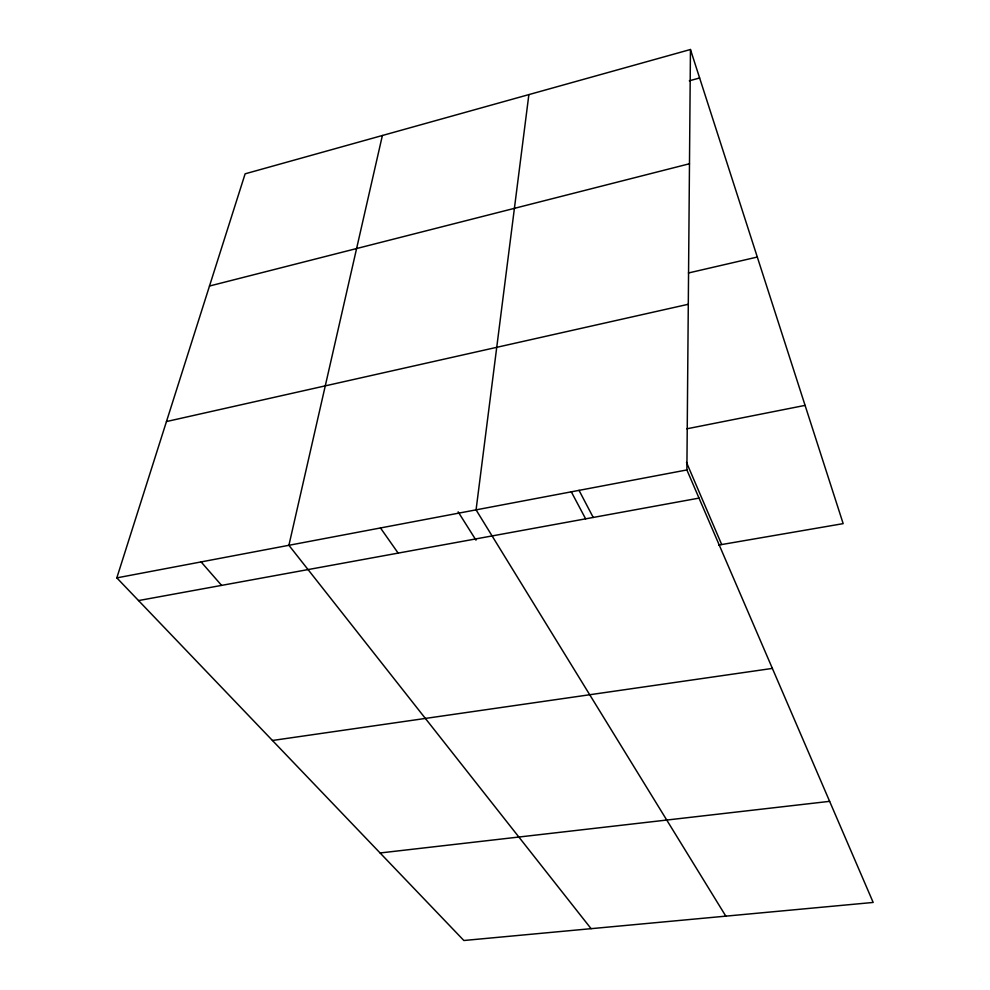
<?xml version="1.0" encoding="UTF-8"?>
<svg xmlns="http://www.w3.org/2000/svg" width="990" height="990" viewBox="0 0 990 990"><rect width="100%" height="100%" fill="white"/><g stroke="black" fill="none" stroke-linecap="round" stroke-linejoin="round"><path stroke-width="1.49" d="M686.887 469.941L690.451 49.5L245.124 173.819L116.82 577.875L463.864 940.5L873.18 902.447L686.887 469.941L116.82 577.875M528.87 94.607L476.066 509.862L725.818 916.146M382.387 135.494L288.907 545.292L591.092 928.67M689.312 80.796L699.621 77.987M209.484 286.023L689.486 163.746M688.434 272.98L757.301 257.041M166.456 421.554L688.285 304.276M686.85 428.806L805.08 405.38M138.538 600.571L699.014 498.106M718.703 545.057L843.171 523.636L690.451 49.5M272.448 740.483L772.373 668.411M380.098 852.972L829.632 801.343M201.094 561.912L221.587 585.387M380.482 527.955L398.141 553.101M458.147 511.855L475.98 540.156M571.317 491.857L585.635 518.859M579.039 490.359L593.22 517.448M686.503 462.429L721.685 544.537"/></g></svg>
